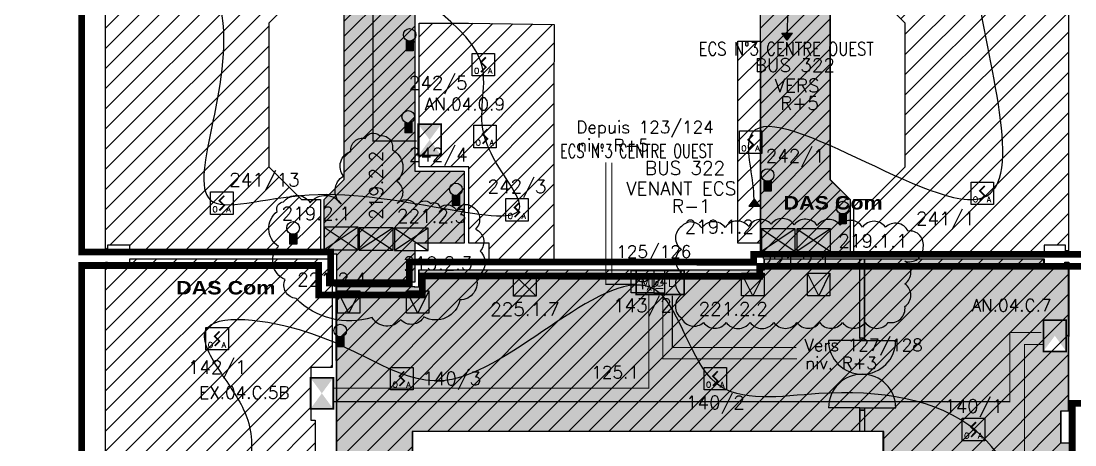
# Model space of a CAD drawing. Header units: millimetres. Extents: x 151.8 to 229.6, y -5.1 to 75.2.
# Drawn here: x 158.64 to 182.12, y 21.3 to 30.75 of the extents above; entities that cross this region are included whole.
import ezdxf
from ezdxf.enums import TextEntityAlignment as Align

# ---------------------------------------------------------------- set-up
doc = ezdxf.new("R2010")
doc.units = ezdxf.units.MM
for name, pattern in [('CACHE2', [4.7625, 3.175, -1.5875]), ('CONTINU', [0]), ('SLD', [0])]:
    doc.linetypes.add(name, pattern=pattern)
for name, color, linetype in [('ATEIS MISE EN SECURITE', 7, 'Continuous'), ('ATEIS ZONES MES', 7, 'Continuous'), ('JCC-ADRESSAGE', 6, 'Continuous'), ('JCC-ALARME GENERALE SELECTIVE', 3, 'Continuous'), ('JCC-CCF', 6, 'Continuous'), ('JCC-DECLENCHEUR MANUEL AVEC ISOLATEUR', 5, 'Continuous'), ('JCC-FILERIE SDI', 6, 'Continuous'), ('JCC-INDICATEUR ACTION', 1, 'Continuous'), ('JCC-LOCAUX', 4, 'Continuous'), ('JCC-OPTIQUE_A', 1, 'Continuous'), ('JCC-UAE-SDI', 7, 'Continuous'), ('JCC-VENTOUSE_PCF', 1, 'Continuous'), ('JCC-ZONING ZDA-ZDM', 5, 'Continuous'), ('PORTES', 8, 'Continuous')]:
    doc.layers.add(name, color=color, linetype=linetype)
doc.styles.add('ARIAL', font='')
doc.styles.add('HELVL', font='ROMAND.SHX')
doc.styles.add('LOCAUX', font='romans.shx', dxfattribs={"width": 0.75})
doc.styles.add('ROMANC', font='romanc')
doc.styles.get("Standard").update_dxf_attribs({"font": 'romans.shx'})
doc.styles.add('TEXTE', font='romans.shx')
doc.styles.get('ARIAL').set_extended_font_data('Arial Black')
pattern_1 = [(45, (160.01147, 0), (-0.2245064, 0.2245064), [])]

# ---------------------------------------------------------------- blocks, each defined once
blk = doc.blocks.new('optique_a')
at = {"layer": 'JCC-OPTIQUE_A', "color": 0}
blk.add_lwpolyline([(-2.5, 2.5), (2.5, 2.5), (2.5, -2.5), (-2.5, -2.5)], close=True, dxfattribs=at)
at = {"layer": 'JCC-OPTIQUE_A', "color": 0, "const_width": 0.385}
blk.add_lwpolyline([(0.54, 1.63), (-0.54, 0.54), (0.54, -0.54), (-0.54, -1.63)], dxfattribs=at)
at = {"layer": 'JCC-ADRESSAGE', "style": 'TEXTE'}
blk.add_attdef('ADRESSE', text='', height=3, dxfattribs=at).set_placement((0, 5), align=Align.MIDDLE)
at = {"layer": 'JCC-LOCAUX', "style": 'LOCAUX', "width": 0.85, "flags": 8}
for p in [(0, 13.75), (0, 11.25), (0, 8.75)]:
    blk.add_attdef('PIECE', text='', height=1.75, dxfattribs=at).set_placement(p, align=Align.MIDDLE)
at = {"layer": 'JCC-OPTIQUE_A', "color": 0}
for s, p in [('O', (-1.5, -2)), ('A', (1.5, -2))]:
    blk.add_text(s, height=1.25, dxfattribs=at).set_placement(p, align=Align.CENTER)
blk = doc.blocks.new('alarme générale selective')
at = {"layer": 'JCC-ALARME GENERALE SELECTIVE', "color": 0}
for p, q in [((2.5, -2.5), (-2.5, 2.5)), ((-2.5, -2.5), (2.5, 2.5))]:
    blk.add_line(p, q, dxfattribs=at)
blk.add_lwpolyline([(-2.5, 2.5), (2.5, 2.5), (2.5, -2.5), (-2.5, -2.5)], close=True, dxfattribs=at)
at = {"layer": 'JCC-ADRESSAGE', "style": 'TEXTE'}
blk.add_attdef('ADRESSE', text='', height=3, dxfattribs=at).set_placement((0, 5), align=Align.MIDDLE)
at = {"layer": 'JCC-LOCAUX', "style": 'LOCAUX', "width": 0.85, "flags": 8}
for p in [(0, 13.75), (0, 11.25), (0, 8.75)]:
    blk.add_attdef('PIECE', text='', height=1.75, dxfattribs=at).set_placement(p, align=Align.MIDDLE)
blk = doc.blocks.new('déclencheur manuel avec isolateur')
at = {"layer": 'JCC-DECLENCHEUR MANUEL AVEC ISOLATEUR', "color": 0}
for p, q in [((2.5, 2.5), (5.02, 2.5)), ((5.02, -2.5), (5.02, 2.5)), ((0, 0), (0, -1.66)), ((2.5, -2.5), (5.02, -2.5))]:
    blk.add_line(p, q, dxfattribs=at)
blk.add_lwpolyline([(-2.5, 2.5), (2.5, 2.5), (2.5, -2.5), (-2.5, -2.5)], close=True, dxfattribs=at)
blk.add_arc((0, 1.66), 1.66, 180, 0, dxfattribs=at)
at = {"layer": 'JCC-ADRESSAGE', "style": 'TEXTE'}
blk.add_attdef('ADRESSE', text='', height=3, dxfattribs=at).set_placement((0, 5), align=Align.MIDDLE)
at = {"layer": 'JCC-DECLENCHEUR MANUEL AVEC ISOLATEUR', "color": 0}
blk.add_text('ICC', height=1.668, rotation=90, dxfattribs=at).set_placement((3.76, 0), align=Align.MIDDLE_CENTER)
blk.add_text('A', height=1.25, dxfattribs=at).set_placement((1.5, -2), align=Align.CENTER)
at = {"layer": 'JCC-LOCAUX', "style": 'LOCAUX', "width": 0.85, "flags": 8}
for p in [(0, 13.75), (0, 11.25), (0, 8.75)]:
    blk.add_attdef('PIECE', text='', height=1.75, dxfattribs=at).set_placement(p, align=Align.MIDDLE)
blk = doc.blocks.new('clapet coupe feu_Réarm élect')
at = {"layer": 'JCC-CCF'}
h = blk.add_hatch(color=0, dxfattribs=at)
h.paths.add_polyline_path([(-3.76, 2.5), (-3.76, -2.5), (0, 0)])
h.paths.add_polyline_path([(3.76, 2.5), (0, 0), (3.76, -2.5)])
at = {"layer": 'JCC-CCF', "color": 0}
for p, q in [((3.76, 2.5), (-3.76, -2.5)), ((-3.76, 2.5), (3.76, -2.5))]:
    blk.add_line(p, q, dxfattribs=at)
blk.add_lwpolyline([(3.76, 2.5), (-3.76, 2.5), (-3.76, -2.5), (3.76, -2.5)], close=True, dxfattribs=at)
at = {"layer": 'JCC-ADRESSAGE', "style": 'TEXTE'}
blk.add_attdef('ADRESSE', text='', height=3, dxfattribs=at).set_placement((0, 5), align=Align.MIDDLE)
at = {"layer": 'JCC-LOCAUX', "style": 'LOCAUX', "width": 0.85, "flags": 8}
for p in [(0, 13.75), (0, 11.25), (0, 8.75)]:
    blk.add_attdef('PIECE', text='', height=1.75, dxfattribs=at).set_placement(p, align=Align.MIDDLE)
blk = doc.blocks.new('ventouse PCF')
at = {"layer": 'JCC-VENTOUSE_PCF'}
blk.add_hatch(color=0, dxfattribs=at).paths.add_polyline_path([(0, -2.5), (2.5, 2.5), (-2.5, 2.5)])
at = {"layer": 'JCC-VENTOUSE_PCF', "color": 0}
for p, q in [((0, -2.5), (-2.5, 2.5)), ((2.5, 2.5), (0, -2.5))]:
    blk.add_line(p, q, dxfattribs=at)
blk.add_lwpolyline([(-2.5, 2.5), (2.5, 2.5), (2.5, -2.5), (-2.5, -2.5)], close=True, dxfattribs=at)
at = {"layer": 'JCC-ADRESSAGE', "style": 'TEXTE'}
blk.add_attdef('ADRESSE', text='', height=3, dxfattribs=at).set_placement((0, 5), align=Align.MIDDLE)
at = {"layer": 'JCC-LOCAUX', "style": 'LOCAUX', "width": 0.85, "flags": 8}
for p in [(0, 13.75), (0, 11.25), (0, 8.75)]:
    blk.add_attdef('PIECE', text='', height=1.75, dxfattribs=at).set_placement(p, align=Align.MIDDLE)
blk = doc.blocks.new('indicateur action')
at = {"layer": 'JCC-INDICATEUR ACTION'}
blk.add_hatch(color=0, dxfattribs=at).paths.add_polyline_path([(0.8, -0.05, -0.315344), (-0.8, -0.05), (-0.8, -2.5), (0.8, -2.5)])
at = {"layer": 'JCC-INDICATEUR ACTION', "color": 0}
for p, q in [((-0.8, -0.05), (-0.8, -2.5)), ((0.8, -0.05), (0.8, -2.5)), ((0.8, -2.5), (-0.8, -2.5))]:
    blk.add_line(p, q, dxfattribs=at)
blk.add_circle((0, 1.1), 1.4, dxfattribs=at)
at = {"layer": 'JCC-ADRESSAGE', "style": 'TEXTE'}
blk.add_attdef('ADRESSE', text='', height=3, dxfattribs=at).set_placement((0, 5), align=Align.MIDDLE)
at = {"layer": 'JCC-LOCAUX', "lineweight": 0, "style": 'LOCAUX', "width": 0.75, "flags": 8}
for p in [(0, 13.75), (0, 11.25), (0, 8.75)]:
    blk.add_attdef('PIECE', text='', height=1.75, dxfattribs=at).set_placement(p, align=Align.MIDDLE)
blk = doc.blocks.new("VOLETS D'AMENEE D'AIR DESENFUMAGE")
at = {"color": 3, "linetype": 'SLD', "const_width": 0.373}
blk.add_lwpolyline([(0, 5.12), (0, 0), (6.97, 0), (6.97, 5.12)], close=True, dxfattribs=at)
at = {"color": 3, "linetype": 'SLD'}
blk.add_solid([(0, 5.12), (0, 0), (6.97, 0), (6.97, 5.12)], dxfattribs=at)
blk = doc.blocks.new('A$C20DD5AA8')
at = {"color": 4, "linetype": 'Continuous', "const_width": 0.364}
blk.add_lwpolyline([(0.18, 5.52), (0.18, 0.18), (10.88, 0.18), (10.88, 5.52)], close=True, dxfattribs=at)
at = {"linetype": 'Continuous', "style": 'ROMANC'}
blk.add_text('MD4L', height=2.183, dxfattribs=at).set_placement((1.13, 2))
blk = doc.blocks.new("VOLETS D'EXTRACTION DE DESENFUMAGE")
at = {"color": 1, "linetype": 'SLD', "const_width": 0.373}
blk.add_lwpolyline([(0, 5.12), (0, 0), (6.97, 0), (6.97, 5.12)], close=True, dxfattribs=at)
at = {"color": 1, "linetype": 'SLD'}
blk.add_solid([(0, 5.12), (0, 0), (6.97, 0), (6.97, 5.12)], dxfattribs=at)

msp = doc.modelspace()

# ---------------------------------------------------------------- hatches: boundary and pattern name
at = {"layer": 'ATEIS ZONES MES'}
h = msp.add_hatch(dxfattribs=at)
h.set_pattern_fill('DOTS', color=5, scale=0.1, style=0)
h.set_pattern_definition([(0, (160.01147, 0), (0.079375, 0.15875), [0, -0.15875])])
h.paths.add_polyline_path([(175.114, 42.385), (175.114, 25.55), (177.114, 25.55), (177.114, 26.77), (176.664, 27.22), (176.664, 30.981), (177.114, 31.431), (177.114, 33.97), (176.664, 34.42), (176.664, 38.181), (177.114, 38.631), (177.114, 41.17), (176.664, 41.62), (176.664, 45.38), (177.114, 45.83), (177.114, 47.5), (178.714, 47.5), (178.714, 48.98), (174.294, 48.98), (174.294, 52.335), (172.364, 52.335), (172.364, 49.07), (171.914, 48.62), (171.914, 47), (167.184, 47), (167.184, 47.125), (165.389, 47.125), (165.389, 45.78), (165.839, 45.33), (165.839, 41.62), (165.389, 41.17), (165.389, 38.63), (165.839, 38.18), (165.839, 34.42), (165.389, 33.97), (165.389, 31.431), (165.839, 30.981), (165.839, 27.22), (165.389, 26.77), (165.389, 25.55), (165.674, 25.55), (165.674, 24.931), (167.414, 24.931), (167.414, 25.8), (168.513, 25.8), (168.513, 27.4), (167.414, 27.4), (167.414, 45.119), (168.574, 45.119), (168.574, 44.519), (167.514, 44.519), (167.514, 42.385)])
h = msp.add_hatch(dxfattribs=at)
h.set_pattern_fill('DOTS', color=1, scale=0.1, style=0)
h.set_pattern_definition([(0, (187.08131, 0), (0.079375, 0.15875), [0, -0.15875])])
h.paths.add_polyline_path([(165.66, 24.831), (167.4, 24.831), (167.4, 24.827), (167.5, 24.827), (167.5, 25.2), (170.92, 25.2), (175.194, 25.2), (175.194, 25.45), (176.744, 25.45), (177.318, 25.45), (181.425, 25.45), (181.425, 25.25), (181.9, 25.25), (181.9, 25.375), (181.972, 25.375), (181.97, 22.05), (181.8, 22.05), (181.8, 21.35), (182, 21.35), (182, 16.775), (182, 13.765), (172.31, 13.765), (172.31, 15.5), (172.835, 15.5), (172.835, 16.065), (175.027, 16.065), (175.03, 16.065), (175.03, 15.5), (177.85, 15.5), (177.85, 21.6), (167.35, 21.6), (167.364, 18.351), (167.364, 17.969), (167.864, 17.969), (167.864, 16.544), (165.314, 16.544), (165.314, 18.22), (165.674, 18.22)])
at = {"layer": 'JCC-FILERIE SDI'}
for points in [[(175.711, 30.32), (175.829, 30.476), (175.593, 30.476)], [(174.853, 26.619), (175.089, 26.619), (174.971, 26.775)]]:
    msp.add_hatch(color=1, dxfattribs=at).paths.add_polyline_path(points)
at = {"layer": 'JCC-ZONING ZDA-ZDM'}
h = msp.add_hatch(dxfattribs=at)
h.set_pattern_fill('ANSI31', color=56, scale=0.075, style=0)
h.set_pattern_definition([(45, (160.01147, 0), (-0.1683798, 0.1683798), [])])
h.paths.add_polyline_path([(175.111, 42.385), (175.111, 25.55), (177.111, 25.55), (177.111, 26.77), (176.661, 27.22), (176.661, 30.981), (177.111, 31.431), (177.111, 33.97), (176.661, 34.42), (176.661, 38.181), (177.111, 38.631), (177.111, 41.17), (176.661, 41.62), (176.661, 45.38), (177.111, 45.83), (177.111, 47.5), (178.711, 47.5), (178.711, 48.98), (174.291, 48.98), (174.291, 52.335), (172.362, 52.335), (172.362, 49.07), (171.912, 48.62), (171.912, 47), (167.181, 47), (167.181, 47.125), (165.387, 47.125), (165.387, 45.78), (165.837, 45.33), (165.837, 41.62), (165.387, 41.17), (165.387, 38.63), (165.837, 38.18), (165.837, 34.42), (165.387, 33.97), (165.387, 31.431), (165.837, 30.981), (165.837, 27.22), (165.387, 26.77), (165.387, 25.55), (165.671, 25.55), (165.671, 24.931), (167.411, 24.931), (167.411, 25.8), (168.511, 25.8), (168.511, 27.4), (167.411, 27.4), (167.411, 45.119), (168.571, 45.119), (168.571, 44.519), (167.511, 44.519), (167.511, 42.385)])
h = msp.add_hatch(dxfattribs=at)
h.set_pattern_fill('ANSI31', color=4, scale=0.1, style=0)
h.set_pattern_definition(pattern_1)
edge = h.paths.add_edge_path()
edge.add_line((159.166, 47), (165.307, 47))
edge.add_line((165.307, 47), (165.307, 45.78))
edge.add_line((165.307, 45.78), (164.887, 45.78))
edge.add_line((164.887, 45.78), (164.157, 45.05))
edge.add_line((164.157, 45.05), (164.157, 41.9))
edge.add_line((164.157, 41.9), (164.887, 41.17))
edge.add_line((164.887, 41.17), (165.307, 41.17))
edge.add_line((165.307, 41.17), (165.334, 39.806))
edge.add_line((165.334, 39.806), (165.334, 38.63))
edge.add_line((165.334, 38.63), (164.887, 38.63))
edge.add_line((164.887, 38.63), (164.157, 37.9))
edge.add_line((164.157, 37.9), (164.157, 34.7))
edge.add_line((164.157, 34.7), (164.887, 33.97))
edge.add_line((164.887, 33.97), (165.307, 33.97))
edge.add_line((165.307, 33.97), (165.307, 32.75))
edge.add_line((165.307, 32.75), (165.307, 31.431))
edge.add_line((165.307, 31.431), (164.887, 31.431))
edge.add_line((164.887, 31.431), (164.157, 30.701))
edge.add_line((164.157, 30.701), (164.157, 27.5))
edge.add_line((164.157, 27.5), (164.887, 26.77))
edge.add_line((164.887, 26.77), (165.307, 26.77))
edge.add_line((165.307, 26.77), (165.307, 25.55))
edge.add_line((165.307, 25.55), (161.061, 25.55))
edge.add_line((161.061, 25.55), (161.061, 25.75))
edge.add_line((161.061, 25.75), (160.561, 25.75))
edge.add_line((160.561, 25.75), (160.561, 25.625))
edge.add_line((160.561, 25.625), (160.516, 25.625))
edge.add_line((160.516, 25.625), (160.516, 32.6))
edge.add_line((160.516, 32.6), (160.516, 32.8))
edge.add_line((160.516, 32.8), (159.166, 32.8))
edge.add_line((159.166, 32.8), (159.166, 47))
h = msp.add_hatch(dxfattribs=at)
h.set_pattern_fill('ANSI31', color=4, scale=0.1, style=0)
h.set_pattern_definition(pattern_1)
h.paths.add_polyline_path([(177.191, 47.05), (181.462, 47.05), (181.462, 46.95), (181.981, 46.95), (181.981, 25.625), (181.911, 25.625), (181.911, 25.75), (181.436, 25.75), (181.436, 25.55), (177.191, 25.55), (177.191, 26.748), (177.191, 26.77), (177.611, 26.77), (177.694, 26.852), (178.341, 27.5), (178.341, 30.701), (177.611, 31.431), (177.191, 31.431), (177.191, 32.824), (177.191, 33.97), (177.611, 33.97), (178.341, 34.7), (178.341, 37.901), (177.611, 38.631), (177.191, 38.631), (177.191, 41.17), (177.611, 41.17), (177.694, 41.252), (178.341, 41.9), (178.341, 45.1), (177.611, 45.83), (177.191, 45.83)])
h = msp.add_hatch(dxfattribs=at)
h.set_pattern_fill('ANSI31', color=31, scale=0.1, style=0)
h.set_pattern_definition(pattern_1)
h.paths.add_polyline_path([(167.511, 30.7), (168.61, 30.7), (170.513, 30.669), (170.511, 29), (170.511, 25.35), (169.071, 25.35), (169.071, 25.8), (168.611, 25.8), (168.611, 27.5), (167.511, 27.5)])
h = msp.add_hatch(dxfattribs=at)
h.set_pattern_fill('ANSI31', color=31, scale=0.1, style=0)
h.set_pattern_definition(pattern_1)
h.paths.add_polyline_path([(175.111, 25.8), (174.611, 25.8), (174.611, 30.3), (175.111, 30.3)])
h = msp.add_hatch(dxfattribs=at)
h.set_pattern_fill('ANSI31', color=201, scale=0.1, style=0)
h.set_pattern_definition(pattern_1)
edge = h.paths.add_edge_path()
edge.add_line((160.516, 25.376), (160.561, 25.376))
edge.add_line((160.561, 25.376), (160.561, 25.25))
edge.add_line((160.561, 25.25), (161.061, 25.25))
edge.add_line((161.061, 25.25), (161.061, 25.45))
edge.add_line((161.061, 25.45), (165.571, 25.45))
edge.add_line((165.571, 25.45), (165.571, 23.03))
edge.add_line((165.571, 23.03), (165.091, 23.03))
edge.add_line((165.091, 23.03), (165.091, 21.85))
edge.add_line((165.091, 21.85), (165.191, 21.85))
edge.add_line((165.191, 21.85), (165.191, 21.035))
edge.add_line((165.191, 21.035), (165.571, 21.035))
edge.add_line((165.571, 21.035), (165.571, 18.22))
edge.add_line((165.571, 18.22), (165.214, 18.22))
edge.add_line((165.214, 18.22), (165.214, 16.444))
edge.add_line((165.214, 16.444), (167.964, 16.444))
edge.add_line((167.964, 16.444), (167.961, 18.2))
edge.add_line((167.961, 18.2), (172.222, 18.2))
edge.add_line((172.222, 18.2), (172.222, 13.765))
edge.add_line((172.222, 13.765), (171.811, 13.765))
edge.add_line((171.811, 13.765), (171.811, 13.665))
edge.add_line((171.811, 13.665), (179.091, 13.665))
edge.add_line((179.091, 13.665), (179.091, 13.185))
edge.add_line((179.091, 13.185), (180.171, 13.185))
edge.add_line((180.171, 13.185), (180.171, 11.125))
edge.add_line((180.171, 11.125), (174.012, 11.125))
edge.add_line((174.012, 11.125), (174.012, 11.129))
edge.add_line((174.012, 11.129), (174.012, 11.575))
edge.add_line((174.012, 11.575), (173.411, 11.575))
edge.add_line((173.411, 11.575), (173.411, 11.363))
edge.add_line((173.411, 11.363), (166.411, 11.363))
edge.add_line((166.411, 11.363), (166.411, 11.65))
edge.add_line((166.411, 11.65), (166.211, 11.65))
edge.add_line((166.211, 11.65), (166.165, 11.65))
edge.add_line((166.165, 11.65), (164.462, 11.65))
edge.add_line((164.462, 11.65), (164.462, 11.25))
edge.add_line((164.462, 11.25), (160.516, 11.25))
edge.add_line((160.516, 11.25), (160.516, 25.376))
h = msp.add_hatch(dxfattribs=at)
h.set_pattern_fill('ANSI31', color=113, scale=0.1, style=0)
h.set_pattern_definition(pattern_1)
h.paths.add_polyline_path([(165.671, 24.831), (167.411, 24.831), (167.411, 24.827), (167.511, 24.827), (167.511, 25.2), (170.931, 25.2), (175.206, 25.2), (175.206, 25.45), (176.756, 25.45), (177.329, 25.45), (181.436, 25.45), (181.436, 25.25), (181.911, 25.25), (181.911, 25.375), (181.984, 25.375), (181.981, 22.05), (181.811, 22.05), (181.811, 21.35), (182.011, 21.35), (182.011, 16.775), (182.011, 13.765), (172.322, 13.765), (172.322, 15.5), (172.847, 15.5), (172.847, 16.065), (175.039, 16.065), (175.041, 16.065), (175.041, 15.5), (177.861, 15.5), (177.861, 21.6), (167.361, 21.6), (167.364, 17.969), (167.864, 17.969), (167.864, 16.544), (165.314, 16.544), (165.314, 18.22), (165.674, 18.22)])

# ---------------------------------------------------------------- linework, layer by layer
at = {"layer": 'ATEIS MISE EN SECURITE', "color": 3, "const_width": 0.025}
msp.add_lwpolyline([(167.47, 42.63), (166.479, 42.63), (166.479, 28.076), (167.454, 28.076)], dxfattribs=at)
at = {"layer": 'ATEIS MISE EN SECURITE', "color": 1, "linetype": 'CACHE2', "ltscale": 0.1, "const_width": 0.025}
for points in [[(172.328, 24.879), (171.667, 24.879), (171.667, 27.597)], [(172.939, 24.626), (172.939, 23.22), (175.926, 23.22)]]:
    msp.add_lwpolyline(points, dxfattribs=at)
at = {"layer": 'ATEIS MISE EN SECURITE', "color": 4, "linetype": 'CACHE2', "ltscale": 0.1, "const_width": 0.025}
for points in [[(172.333, 25.03), (171.802, 25.03), (171.802, 27.594)], [(173.149, 24.626), (173.149, 23.47), (175.913, 23.47)]]:
    msp.add_lwpolyline(points, dxfattribs=at)
at = {"layer": 'ATEIS MISE EN SECURITE', "color": 3, "linetype": 'CONTINU', "const_width": 0.025}
for points in [[(172.626, 24.667), (172.626, 22.564), (165.603, 22.564)], [(165.603, 22.264), (180.67, 22.264), (180.67, 23.806), (181.376, 23.806)], [(181.403, 23.537), (180.997, 23.537), (180.997, 15.446), (179.667, 15.446), (179.667, 13.742)]]:
    msp.add_lwpolyline(points, dxfattribs=at)
at = {"layer": 'ATEIS ZONES MES', "color": 5}
for points in [[(177.114, 47.5), (177.114, 45.83), (176.664, 45.38), (176.664, 41.62), (177.114, 41.17), (177.114, 38.69), (177.114, 38.631), (176.664, 38.181), (176.664, 34.42), (177.114, 33.97), (177.114, 31.431), (176.664, 30.981), (176.664, 27.22), (177.114, 26.77), (177.114, 25.55), (176.664, 25.55), (175.208, 25.55), (175.114, 25.55), (175.114, 25.8)], [(167.414, 45.119), (167.414, 27.4), (168.513, 27.4), (168.513, 25.8), (167.414, 25.8), (167.414, 25.55), (167.414, 24.931), (165.674, 24.931), (165.674, 25.55), (165.389, 25.55), (165.389, 25.61), (165.389, 26.77), (165.839, 27.22), (165.839, 30.981)], [(175.114, 25.8), (175.114, 42.385)]]:
    msp.add_lwpolyline(points, dxfattribs=at)
at = {"layer": 'ATEIS ZONES MES', "color": 1}
for points in [[(165.66, 24.831), (167.4, 24.831), (167.4, 24.827), (167.5, 24.827), (167.5, 25.2), (170.92, 25.2), (175.194, 25.2), (175.194, 25.45), (176.744, 25.45), (177.318, 25.45), (181.425, 25.45), (181.425, 25.25), (181.9, 25.25), (181.9, 25.375), (181.972, 25.375), (181.97, 22.05), (181.8, 22.05), (181.8, 21.35), (182, 21.35), (182, 16.775)], [(165.674, 18.22), (165.66, 24.831)], [(177.85, 15.5), (177.85, 21.6), (167.35, 21.6), (167.364, 18.351)]]:
    msp.add_lwpolyline(points, dxfattribs=at)
at = {"layer": 'JCC-CCF'}
for points in [[(164.766, 24.565, -0.520567), (164.519, 24.985, -0.520567), (164.371, 25.727, -0.520567), (164.346, 26.502, -0.520567), (164.486, 26.716, -0.520567), (165.08, 26.699, -0.520567), (165.772, 26.666, -0.520567), (165.822, 27.293, -0.520567), (165.986, 27.845, -0.520567), (166.308, 28.133, -0.520567), (166.621, 28.199, -0.520567), (166.91, 27.878, -0.520567), (167.009, 27.177, -0.520567), (167.017, 26.683, -0.520567), (167.446, 26.625, -0.520567), (167.767, 26.683, -0.520567), (167.969, 26.589, -0.520567), (168.35, 26.512, -0.520567), (168.674, 26.621, -0.520567), (168.763, 26.109, -0.520567), (168.866, 25.622, -0.520567), (168.776, 25.045, -0.520567), (168.412, 24.533, -0.520567), (167.614, 24.157, -0.520567), (167.095, 24.092, -0.520567), (166.46, 24.138, -0.278746)], [(173.352, 26.167, 0.520567), (173.352, 25.66, 0.520567), (173.352, 25.153, 0.520567), (173.352, 24.646, 0.520567), (173.352, 24.131, 0.520567), (173.844, 24.032, 0.520567), (174.351, 24.032, 0.520567), (174.881, 24.032, 0.520567), (175.412, 24.032, 0.520567), (175.927, 24.032, 0.520567), (176.434, 24.032, 0.520567), (176.941, 24.032, 0.520567), (177.448, 24.032, 0.520567), (177.963, 24.032, 0.520567), (178.332, 24.385, 0.520567), (178.332, 24.892, 0.520567), (178.332, 25.399, 0.520567), (178.739, 25.698, 0.520567), (178.401, 26.067, 0.520567), (177.902, 26.152, 0.520567), (177.387, 26.152, 0.520567), (176.887, 26.198, 0.520567), (176.38, 26.19, 0.520567), (175.865, 26.205, 0.520567), (175.35, 26.221, 0.520567), (174.851, 26.167, 0.520567), (174.328, 26.144, 0.520567), (173.805, 26.136, 0.520567)]]:
    msp.add_lwpolyline(points, format="xyb", close=True, dxfattribs=at)
at = {"layer": 'JCC-FILERIE SDI', "color": 1}
for p, q in [((175.593, 30.476), (175.829, 30.476)), ((175.711, 30.32), (175.593, 30.476)), ((175.593, 30.476), (175.829, 30.476)), ((175.711, 30.32), (175.593, 30.476)), ((175.711, 30.32), (175.829, 30.476)), ((175.711, 30.32), (175.829, 30.476)), ((174.971, 26.775), (174.853, 26.619)), ((174.971, 26.775), (174.853, 26.619)), ((174.971, 26.775), (175.089, 26.619)), ((174.971, 26.775), (175.089, 26.619)), ((174.853, 26.619), (175.089, 26.619)), ((174.853, 26.619), (175.089, 26.619))]:
    msp.add_line(p, q, dxfattribs=at)
at = {"layer": 'JCC-FILERIE SDI', "color": 1, "start_tangent": (0, 1), "end_tangent": (0, -1)}
msp.add_spline([(174.971, 26.775), (174.86, 28.079), (179.981, 26.785), (179.948, 31.496), (179.9, 34.073), (179.924, 38.502), (179.948, 41.079), (179.972, 45.839), (176.833, 47.109), (169.727, 48.677), (173.3, 44.492), (172.711, 44.51), (169.727, 45.366), (167.835, 45.745), (161.92, 45.65), (161.769, 41.206), (161.769, 38.585), (169.296, 34.175), (161.967, 33.789), (163.085, 31.032), (162.913, 26.719), (165.256, 26.885), (169.727, 26.743), (168.947, 28.233), (168.876, 29.864), (166.699, 32.063), (170.311, 32.8), (169.065, 38.092), (169.655, 40.606), (166.58, 42.143), (167.053, 44.72), (168.165, 44.224), (171.905, 43.635), (176.185, 44.791), (175.949, 42.924), (175.878, 41.623), (173.346, 40.843), (172.755, 37.367), (175.808, 35.776), (175.973, 32.963), (175.711, 30.476)], degree=3, dxfattribs=at)
at = {"layer": 'JCC-FILERIE SDI', "color": 3, "start_tangent": (0, 1), "end_tangent": (1, 0)}
msp.add_spline([(181.474, 16.256), (179.919, 21.614), (176.417, 22.445), (174.119, 22.685), (172.86, 24.691), (168.234, 22.76), (164.841, 23.866), (162.718, 23.757), (163.178, 22.773), (163.688, 21.85), (163.774, 21.25), (163.593, 20.105), (163.375, 16.081), (162.878, 14.594), (166.766, 13.805), (169.042, 14.572), (171.121, 14.922), (174.623, 17.284), (174.842, 16.19), (174.491, 14.003), (173.966, 12.538), (178.102, 12.319), (177.293, 14.659), (178.299, 15.315), (179, 15.425)], degree=3, dxfattribs=at)
at = {"layer": 'JCC-ZONING ZDA-ZDM', "const_width": 0.15}
msp.add_lwpolyline([(167.086, 50.747), (167.086, 47.2), (158.711, 47.2), (158.711, 32.6), (159.986, 32.6), (159.986, 25.6), (160.911, 25.6), (160.911, 25.6), (160.911, 25.6), (160.911, 25.6), (160.911, 25.6), (160.911, 25.6), (165.537, 25.6), (165.537, 24.913), (167.289, 24.913), (167.289, 25.179), (167.289, 25.38), (174.961, 25.374), (174.961, 25.55), (182.392, 25.55), (182.392, 47.12), (178.451, 47.12), (178.451, 47.22)], dxfattribs=at)
at = {"layer": 'JCC-ZONING ZDA-ZDM', "color": 56}
for points in [[(177.111, 47.5), (177.111, 45.83), (176.661, 45.38), (176.661, 41.62), (177.111, 41.17), (177.111, 38.69), (177.111, 38.631), (176.661, 38.181), (176.661, 34.42), (177.111, 33.97), (177.111, 31.431), (176.661, 30.981), (176.661, 27.22), (177.111, 26.77), (177.111, 25.55), (176.661, 25.55), (175.206, 25.55), (175.111, 25.55), (175.111, 25.8)], [(167.411, 45.119), (167.411, 27.4), (168.511, 27.4), (168.511, 25.8), (167.411, 25.8), (167.411, 25.55), (167.411, 24.931), (165.671, 24.931), (165.671, 25.55), (165.387, 25.55), (165.387, 25.61), (165.387, 26.77), (165.837, 27.22), (165.837, 30.981)], [(175.111, 25.8), (175.111, 42.385)]]:
    msp.add_lwpolyline(points, dxfattribs=at)
at = {"layer": 'JCC-ZONING ZDA-ZDM', "color": 4}
for points in [[(181.981, 46.95), (181.981, 25.625), (181.911, 25.625), (181.911, 25.75), (181.436, 25.75), (181.436, 25.55), (177.191, 25.55), (177.191, 26.748), (177.191, 26.77), (177.611, 26.77), (177.694, 26.852), (178.341, 27.5), (178.341, 30.701), (177.611, 31.431)], [(164.887, 31.431), (164.157, 30.701), (164.157, 27.5), (164.887, 26.77), (165.307, 26.77), (165.307, 25.55), (161.061, 25.55), (161.061, 25.75), (160.561, 25.75), (160.561, 25.625), (160.516, 25.625), (160.516, 32.6)]]:
    msp.add_lwpolyline(points, dxfattribs=at)
at = {"layer": 'JCC-ZONING ZDA-ZDM', "color": 31}
for points in [[(167.511, 30.7), (168.61, 30.7), (168.61, 30.7), (168.61, 30.7), (170.513, 30.669), (170.511, 29), (170.511, 29), (170.511, 29), (170.511, 25.35), (169.071, 25.35), (169.071, 25.8), (168.611, 25.8), (168.611, 27.5), (167.511, 27.5)], [(175.111, 30.3), (175.111, 25.8), (174.611, 25.8), (174.611, 30.3)]]:
    msp.add_lwpolyline(points, close=True, dxfattribs=at)
at = {"layer": 'JCC-ZONING ZDA-ZDM', "color": 17, "const_width": 0.15}
msp.add_lwpolyline([(182.211, 25.283), (182.392, 25.283), (182.392, 22.225), (182.061, 22.225), (182.061, 13.765), (180.033, 13.761), (180.033, 11.125), (159.986, 11.125), (159.986, 25.3), (165.271, 25.3), (165.271, 24.64), (167.58, 24.64), (167.58, 25.067), (175.056, 25.057), (175.097, 25.057), (175.097, 25.283), (182.392, 25.283)], dxfattribs=at)
at = {"layer": 'JCC-ZONING ZDA-ZDM', "color": 201}
for points in [[(160.516, 25.376), (160.561, 25.376), (160.561, 25.25), (161.061, 25.25), (161.061, 25.45), (165.571, 25.45), (165.571, 23.03), (165.091, 23.03), (165.091, 21.85), (165.191, 21.85), (165.191, 21.035)], [(160.516, 11.25), (160.516, 25.376)]]:
    msp.add_lwpolyline(points, dxfattribs=at)
at = {"layer": 'JCC-ZONING ZDA-ZDM', "color": 113}
for points in [[(165.671, 24.831), (167.411, 24.831), (167.411, 24.827), (167.511, 24.827), (167.511, 25.2), (170.931, 25.2), (175.206, 25.2), (175.206, 25.45), (176.756, 25.45), (177.329, 25.45), (181.436, 25.45), (181.436, 25.25), (181.911, 25.25), (181.911, 25.375), (181.984, 25.375), (181.981, 22.05), (181.811, 22.05), (181.811, 21.35), (182.011, 21.35), (182.011, 16.775)], [(165.674, 18.22), (165.671, 24.831)], [(177.861, 15.5), (177.861, 21.6), (167.361, 21.6), (167.364, 17.969)]]:
    msp.add_lwpolyline(points, dxfattribs=at)
at = {"layer": 'PORTES', "linetype": 'Continuous'}
for p, q in [((177.329, 23.677), (177.329, 25.45)), ((177.329, 23.677), (177.329, 25.45)), ((177.429, 23.677), (177.429, 25.45)), ((177.429, 25.45), (177.43, 23.677)), ((177.43, 23.677), (177.329, 23.677)), ((177.33, 22.077), (177.33, 21.85)), ((177.33, 22.077), (177.43, 22.077)), ((177.33, 21.6), (177.33, 22.077)), ((177.43, 22.077), (177.43, 21.85)), ((177.43, 22.077), (177.43, 21.6))]:
    msp.add_line(p, q, dxfattribs=at)
at = {"layer": 'PORTES'}
for p, q in [((177.329, 23.627), (176.629, 23.627)), ((177.429, 23.677), (177.329, 23.677)), ((177.329, 23.677), (177.329, 23.627)), ((177.329, 23.627), (177.429, 23.627)), ((177.429, 23.627), (177.429, 23.677)), ((177.429, 23.627), (178.129, 23.627)), ((177.33, 22.127), (176.63, 22.127)), ((177.33, 22.077), (177.33, 22.127)), ((177.33, 22.127), (177.43, 22.127)), ((177.43, 22.077), (177.33, 22.077)), ((177.43, 22.127), (178.13, 22.127)), ((177.43, 22.127), (177.43, 22.077))]:
    msp.add_line(p, q, dxfattribs=at)
for centre, start, end in [((177.379, 23.627), 180.0187, 0.0187), ((177.38, 22.127), 0.0187, 180.0187)]:
    msp.add_arc(centre, 0.75, start, end, dxfattribs=at)

# ---------------------------------------------------------------- block references
at = {"layer": 'ATEIS MISE EN SECURITE', "linetype": 'Continuous', "xscale": 0.1, "yscale": 0.1, "zscale": 0.1, "rotation": 90}
for name, p in [("VOLETS D'AMENEE D'AIR DESENFUMAGE", (167.999, 27.752)), ("VOLETS D'AMENEE D'AIR DESENFUMAGE", (181.93, 23.385)), ("VOLETS D'EXTRACTION DE DESENFUMAGE", (165.595, 22.102))]:
    msp.add_blockref(name, p, dxfattribs=at)
at = {"layer": 'ATEIS MISE EN SECURITE', "color": 0, "xscale": 0.1, "yscale": 0.1, "zscale": 0.1}
msp.add_blockref('A$C20DD5AA8', (172.327, 24.635), dxfattribs=at)
at = {"layer": 'JCC-ALARME GENERALE SELECTIVE', "lineweight": 0}
ref = msp.add_blockref('alarme générale selective', (169.863, 24.865), dxfattribs=dict(at, xscale=0.1000000000000014, yscale=0.1000000000000014))
ref.add_attrib('ADRESSE', '225.1.7', dxfattribs={"layer": 'JCC-ADRESSAGE', "height": 0.3, "style": 'TEXTE'}).set_placement((169.863, 24.326), align=Align.MIDDLE)
at = {"layer": 'JCC-CCF', "lineweight": 0}
ref = msp.add_blockref('clapet coupe feu_Réarm élect', (166.55, 25.892), dxfattribs=dict(at, xscale=0.09999999999999432, yscale=0.09999999999999432))
ref.add_attrib('ADRESSE', '219.2.2', dxfattribs={"layer": 'JCC-ADRESSAGE', "height": 0.3, "rotation": 90, "style": 'TEXTE'}).set_placement((166.549, 27.088), align=Align.MIDDLE)
ref = msp.add_blockref('clapet coupe feu_Réarm élect', (165.77, 25.901), dxfattribs=dict(at, xscale=0.09999999999999432, yscale=0.09999999999999432))
ref.add_attrib('ADRESSE', '219.2.1', dxfattribs={"layer": 'JCC-ADRESSAGE', "height": 0.3, "style": 'TEXTE'}).set_placement((165.214, 26.459), align=Align.MIDDLE)
ref = msp.add_blockref('clapet coupe feu_Réarm élect', (175.514, 25.864), dxfattribs=dict(at, xscale=0.09999999999999432, yscale=0.09999999999999432))
ref.add_attrib('ADRESSE', '219.1.2', dxfattribs={"layer": 'JCC-ADRESSAGE', "height": 0.3, "style": 'TEXTE'}).set_placement((174.195, 26.165), align=Align.MIDDLE)
ref = msp.add_blockref('clapet coupe feu_Réarm élect', (167.336, 25.885), dxfattribs=dict(at, xscale=0.09999999999999432, yscale=0.09999999999999432))
ref.add_attrib('ADRESSE', '219.2.3', dxfattribs={"layer": 'JCC-ADRESSAGE', "height": 0.3, "style": 'TEXTE'}).set_placement((167.925, 25.347), align=Align.MIDDLE)
ref = msp.add_blockref('clapet coupe feu_Réarm élect', (176.3, 25.864), dxfattribs=dict(at, xscale=0.09999999999999432, yscale=0.09999999999999432))
ref.add_attrib('ADRESSE', '219.1.1', dxfattribs={"layer": 'JCC-ADRESSAGE', "height": 0.3, "style": 'TEXTE'}).set_placement((177.62, 25.849), align=Align.MIDDLE)
at = {"layer": 'JCC-DECLENCHEUR MANUEL AVEC ISOLATEUR'}
ref = msp.add_blockref('déclencheur manuel avec isolateur', (172.484, 24.941), dxfattribs=dict(at, xscale=0.1000000000000014, yscale=0.1000000000000014))
ref.add_attrib('ADRESSE', '143/2', dxfattribs={"layer": 'JCC-ADRESSAGE', "height": 0.3, "style": 'TEXTE'}).set_placement((172.484, 24.392), align=Align.MIDDLE)
at = {"layer": 'JCC-INDICATEUR ACTION', "lineweight": 0, "xscale": 0.1000000000000014, "yscale": 0.1000000000000014}
for p in [(167.296, 30.332), (167.265, 28.504), (175.272, 27.206), (168.326, 26.887), (176.947, 26.481), (164.698, 26.028), (165.749, 23.74)]:
    msp.add_blockref('indicateur action', p, dxfattribs=at)
at = {"layer": 'JCC-OPTIQUE_A', "lineweight": 0}
ref = msp.add_blockref('optique_a', (168.939, 29.776), dxfattribs=dict(at, xscale=0.1000000000000014, yscale=0.1000000000000014))
ref.add_attrib('ADRESSE', '242/5', dxfattribs={"layer": 'JCC-ADRESSAGE', "height": 0.3, "style": 'TEXTE'}).set_placement((167.931, 29.35), align=Align.MIDDLE)
ref = msp.add_blockref('optique_a', (168.974, 28.175), dxfattribs=dict(at, xscale=0.1000000000000014, yscale=0.1000000000000014))
ref.add_attrib('ADRESSE', '242/4', dxfattribs={"layer": 'JCC-ADRESSAGE', "height": 0.3, "style": 'TEXTE'}).set_placement((167.931, 27.75), align=Align.MIDDLE)
ref = msp.add_blockref('optique_a', (174.896, 28.048), dxfattribs=dict(at, xscale=0.1000000000000014, yscale=0.1000000000000014))
ref.add_attrib('ADRESSE', '242/1', dxfattribs={"layer": 'JCC-ADRESSAGE', "height": 0.3, "style": 'TEXTE'}).set_placement((175.887, 27.721), align=Align.MIDDLE)
ref = msp.add_blockref('optique_a', (163.109, 26.69), dxfattribs=dict(at, xscale=0.1000000000000014, yscale=0.1000000000000014))
ref.add_attrib('ADRESSE', '241/13', dxfattribs={"layer": 'JCC-ADRESSAGE', "height": 0.3, "style": 'TEXTE'}).set_placement((164.06, 27.19), align=Align.MIDDLE)
for p, xscale, yscale, values in [((169.688, 26.54), 0.1000000000000014, 0.1000000000000014, {'ADRESSE': '242/3'}), ((179.862, 21.645), 0.09999999999999432, 0.09999999999999432, {'ADRESSE': '140/1'})]:
    msp.add_blockref('optique_a', p, dxfattribs=dict(at, xscale=xscale, yscale=yscale)).add_auto_attribs(values)
ref = msp.add_blockref('optique_a', (180.056, 26.91), dxfattribs=dict(at, xscale=0.1000000000000014, yscale=0.1000000000000014))
ref.add_attrib('ADRESSE', '241/1', dxfattribs={"layer": 'JCC-ADRESSAGE', "height": 0.3, "style": 'TEXTE'}).set_placement((179.236, 26.326), align=Align.MIDDLE)
ref = msp.add_blockref('optique_a', (163.006, 23.668), dxfattribs=dict(at, xscale=0.1000000000000014, yscale=0.1000000000000014))
ref.add_attrib('ADRESSE', '142/1', dxfattribs={"layer": 'JCC-ADRESSAGE', "height": 0.3, "style": 'TEXTE'}).set_placement((163.006, 23.013), align=Align.MIDDLE)
ref = msp.add_blockref('optique_a', (167.122, 22.779), dxfattribs=dict(at, xscale=0.09999999999999432, yscale=0.09999999999999432))
ref.add_attrib('ADRESSE', '140/3', dxfattribs={"layer": 'JCC-ADRESSAGE', "height": 0.3, "style": 'TEXTE'}).set_placement((168.234, 22.76), align=Align.MIDDLE)
ref = msp.add_blockref('optique_a', (174.109, 22.779), dxfattribs=dict(at, xscale=0.09999999999999432, yscale=0.09999999999999432))
ref.add_attrib('ADRESSE', '140/2', dxfattribs={"layer": 'JCC-ADRESSAGE', "height": 0.3, "style": 'TEXTE'}).set_placement((174.109, 22.225), align=Align.MIDDLE)
at = {"layer": 'JCC-VENTOUSE_PCF', "lineweight": 0}
ref = msp.add_blockref('ventouse PCF', (167.475, 24.486), dxfattribs=dict(at, xscale=0.1000000000000014, yscale=0.1000000000000014))
ref.add_attrib('ADRESSE', '221.2.3', dxfattribs={"layer": 'JCC-ADRESSAGE', "height": 0.3, "style": 'TEXTE'}).set_placement((167.784, 26.404), align=Align.MIDDLE)
ref = msp.add_blockref('ventouse PCF', (176.413, 24.876), dxfattribs=dict(at, xscale=0.1000000000000014, yscale=0.1000000000000014))
ref.add_attrib('ADRESSE', '221.2.1', dxfattribs={"layer": 'JCC-ADRESSAGE', "height": 0.3, "style": 'TEXTE'}).set_placement((175.899, 25.38), align=Align.MIDDLE)
ref = msp.add_blockref('ventouse PCF', (165.939, 24.486), dxfattribs=dict(at, xscale=0.1000000000000014, yscale=0.1000000000000014))
ref.add_attrib('ADRESSE', '221.2.4', dxfattribs={"layer": 'JCC-ADRESSAGE', "height": 0.3, "style": 'TEXTE'}).set_placement((165.56, 24.986), align=Align.MIDDLE)
ref = msp.add_blockref('ventouse PCF', (174.944, 24.876), dxfattribs=dict(at, xscale=0.1000000000000014, yscale=0.1000000000000014))
ref.add_attrib('ADRESSE', '221.2.2', dxfattribs={"layer": 'JCC-ADRESSAGE', "height": 0.3, "style": 'TEXTE'}).set_placement((174.507, 24.333), align=Align.MIDDLE)

# ---------------------------------------------------------------- texts
at = {"layer": 'ATEIS MISE EN SECURITE', "color": 0, "style": 'HELVL'}
for s, height, p in [('AN.04.O.9', 0.2749, (167.63, 28.759)), ('Depuis 123/124', 0.27495, (171.008, 28.246)), ('niv. R+5', 0.2749, (171.025, 27.844)), ('125/126', 0.2749, (171.901, 25.472)), ('AN.04.C.7', 0.2749, (179.819, 24.277)), ('Vers 127/128', 0.27495, (176.091, 23.389)), ('niv. R+3', 0.2749, (176.108, 22.987)), ('125.1', 0.2749, (171.346, 22.784)), ('EX.04.C.5B', 0.2749, (162.605, 22.331))]:
    msp.add_text(s, height=height, dxfattribs=at).set_placement(p)
at = {"layer": 'JCC-CCF', "lineweight": 0, "char_height": 0.3, "width": 20.85784, "attachment_point": 1, "style": 'ARIAL'}
for insert in [(175.627, 26.848), (162.093, 24.955)]:
    msp.add_mtext('DAS Com', dxfattribs=dict(at, insert=insert))
at = {"layer": 'JCC-FILERIE SDI', "color": 1}
for s, p in [('BUS 322', (174.986, 29.615)), ('VERS', (175.428, 29.162)), ('R+5', (175.553, 28.767)), ('BUS 322', (172.539, 27.322)), ('VENANT ECS', (172.12, 26.868)), ('R-1', (173.141, 26.474))]:
    msp.add_text(s, height=0.3, dxfattribs=at).set_placement(p)
at = {"layer": 'JCC-UAE-SDI', "color": 1}
for width, p in [(0.8, (173.74, 29.98)), (0.7, (170.648, 27.702))]:
    msp.add_text('ECS N°3 CENTRE OUEST', height=0.3, dxfattribs=dict(at, width=width)).set_placement(p)

doc.saveas('drawing.dxf')
